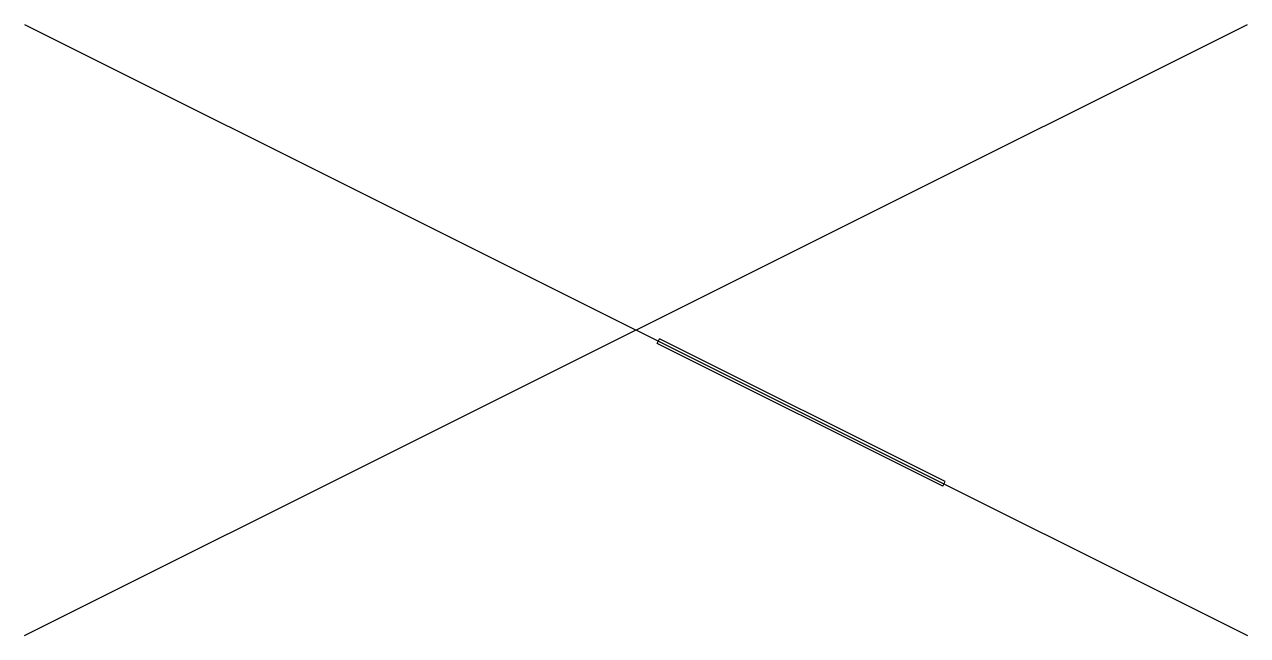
# Model space of a CAD drawing. Units: millimetres at full size, sheet at 1:100. Extents: x -15551 to 8939, y -9612 to 2633.
import ezdxf

# ---------------------------------------------------------------- set-up
doc = ezdxf.new("R2010")
doc.units = ezdxf.units.MM
doc.header["$LTSCALE"] = 100
doc.layers.add('0-0', color=7, linetype='Continuous')

msp = doc.modelspace()

# ---------------------------------------------------------------- linework, layer by layer
at = {"layer": '0-0'}
for p, q in [((-15551, 2632.7), (8938.8, -9612.2)), ((-15551, -9612.2), (8938.8, 2632.7)), ((-2883.4, -3757.1), (-2838.7, -3667.6)), ((2883.4, -6528.7), (-2838.7, -3667.6)), ((2838.7, -6618.1), (-2883.4, -3757.1)), ((2838.7, -6618.1), (2883.4, -6528.7))]:
    msp.add_line(p, q, dxfattribs=at)

doc.saveas('drawing.dxf')
